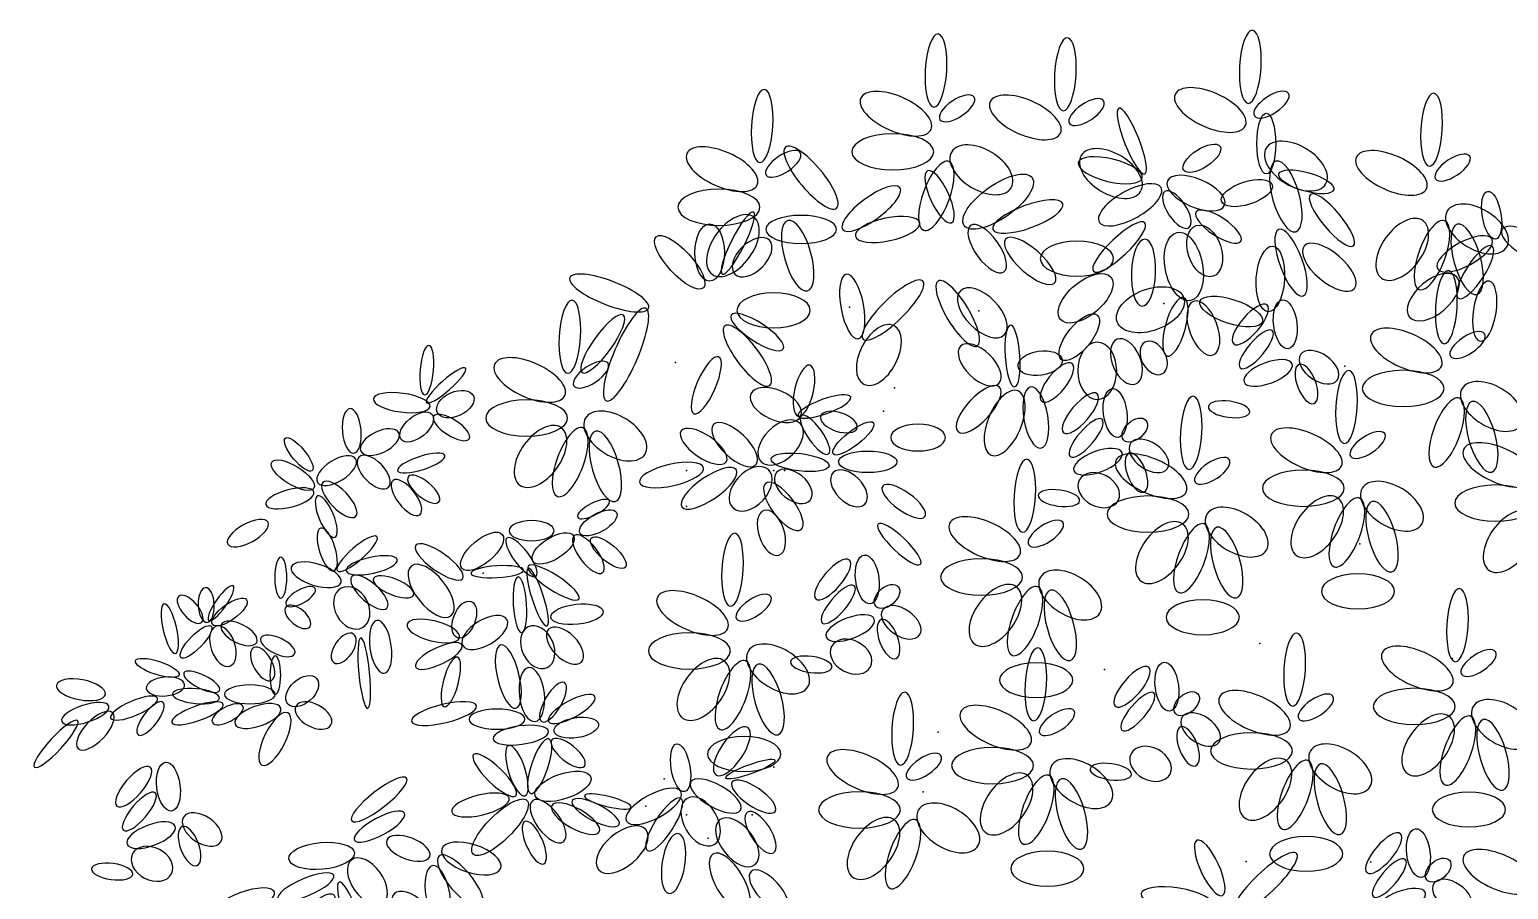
# Model space of a CAD drawing. Header units: inches. Extents: x 131625 to 139700, y 73991 to 80047.
# Drawn here: x 132365 to 133256, y 78899 to 79417 of the extents above; entities that cross this region are included whole.
import ezdxf

# ---------------------------------------------------------------- set-up
doc = ezdxf.new("R2010")
doc.units = ezdxf.units.IN
doc.header["$MEASUREMENT"] = 0
doc.layers.get('0').update_dxf_attribs({"color": 2})
doc.layers.add('BRDR', color=3, linetype='Continuous')
doc.layers.add('CAY', color=94, linetype='Continuous')

# ---------------------------------------------------------------- blocks, each defined once
blk = doc.blocks.new('E5X', base_point=(194.294003, 228.141865))
blk.add_circle((194.984178, 228.141865), 0.690175)
blk = doc.blocks.new('HTREE1')
at = {"layer": 'BRDR'}
for p in [(3.83, 208.68), (-19.86, 208.4), (-10.11, 208.12), (-32.96, 204.22), (17.49, 203.94), (-16.47, 202.31), (-17.28, 200.55), (-32.13, 196.08), (-25.55, 196.08), (-24.74, 196.08), (-32.13, 193.37), (18.6, 190.57), (-47.45, 188.34), (11.08, 183.05), (25.57, 181.93), (-0.63, 181.1), (-13.17, 176.36), (-33.82, 172.85), (-25.55, 173.73), (-14.29, 171.88), (-35.19, 170.79), (-32.13, 170.14), (-27.18, 170.14), (-30.5, 168.38), (10.05, 166.63), (19.44, 166.61)]:
    blk.add_point(p, dxfattribs=at)
for p, xscale, yscale, zscale, rotation in [((-13.5, 223.47), 3.9984377824, -1.17257313984, 3.9984377824, 86.54872900000002), ((-3.75, 223.19), 3.9984377824, -1.17257313984, 3.9984377824, 86.54872900000002), ((10.19, 223.75), 3.9984377824, -1.17257313984, 3.9984377824, 86.54872900000002), ((-13.7, 221.79), 4.20174830208, -1.90542975232, 4.20174830208, 155.997684), ((9.99, 222.07), 4.20174830208, -1.90542975232, 4.20174830208, 155.997684), ((-26.6, 219.29), 3.9984377824, -1.17257313984, 3.9984377824, 86.54872900000002), ((-13.03, 222.52), 2.236413888, -0.9527148761600001, 2.236413888, 33.507502), ((-3.95, 221.51), 4.20174830208, -1.90542975232, 4.20174830208, 155.997684), ((-3.27, 222.24), 2.236413888, -0.9527148761600001, 2.236413888, 33.507502), ((10.66, 222.8), 2.236413888, -0.9527148761600001, 2.236413888, 33.507502), ((23.85, 219.01), 3.9984377824, -1.17257313984, 3.9984377824, 86.54872900000002), ((2.41, 218.43), 3.86289804544, -0.8061439193600001, 3.86289804544, 111.61923), ((11.56, 218.43), 3.32073726912, 1.02600035456, 3.32073726912, 90), ((-26.8, 217.61), 4.20174830208, -1.90542975232, 4.20174830208, 155.997684), ((-20.83, 215.86), 4.33728986752, -1.31914409664, 4.33728986752, 129.870228), ((-13.5, 220.1), 4.47282960448, -1.97871523072, 4.47282960448, 180), ((-12.15, 220.1), 3.79512726272, -2.1985734944, 3.79512726272, 328.832616), ((-2.39, 219.82), 3.79512726272, -2.1985734944, 3.79512726272, 328.832616), ((5.33, 218.72), 2.37195545344, 1.02600035456, 2.37195545344, 32.97681299999999), ((11.55, 220.38), 3.79512726272, -2.1985734944, 3.79512726272, 328.832616), ((23.64, 217.33), 4.20174830208, -1.90542975232, 4.20174830208, 155.997684), ((-26.13, 218.34), 2.236413888, -0.9527148761600001, 2.236413888, 33.507502), ((-12.35, 219.37), 3.9984377824, -1.46571505344, 3.9984377824, 249.7008069999999), ((2.21, 218.13), 3.59181674304, -1.24585861824, 3.59181674304, 166.487566), ((13.78, 214.08), 3.9984377824, -1.46571505344, 3.9984377824, 105.654128), ((24.32, 218.06), 2.236413888, -0.9527148761600001, 2.236413888, 33.507502), ((-12.16, 214.76), 3.11742674944, -1.02600035456, 3.11742674944, 114.814359), ((-11.21, 214.54), 4.5406003872, 1.83214427392, 4.5406003872, 35.103451), ((4.11, 217.91), 3.38850622336, -1.53900053184, 3.38850622336, 336.806115), ((12.51, 218.43), 3.11742674944, 1.02600035456, 3.11742674944, 344.058037), ((-20.36, 214.25), 3.86289804544, -1.24585861824, 3.86289804544, 36.10355999999999), ((3.63, 217.4), 3.86289804544, -1.53900053184, 3.86289804544, 209.080276), ((3.91, 217.11), 2.37195545344, -1.02600035456, 2.37195545344, 303.58076), ((8.18, 216.37), 2.914116229760001, 1.24585861824, 2.914116229760001, 17.875499), ((14.88, 216.89), 3.65958752576, -1.02600035456, 3.65958752576, 309.9870960000001), ((-26.6, 215.92), 4.47282960448, -1.97871523072, 4.47282960448, 180), ((-9.04, 214.25), 4.06620856512, -1.24585861824, 4.06620856512, 20.166447), ((25.2, 215.64), 3.79512726272, -2.1985734944, 3.79512726272, 328.832616), ((28.84, 213.52), 2.64303492736, 1.02600035456, 2.64303492736, 99.423961), ((-27.07, 215.19), 3.86289804544, -2.1985734944, 3.86289804544, 234.106438), ((-29.44, 210.88), 3.79512726272, -0.7328584409600001, 3.79512726272, 63.31704000000001), ((-20.83, 214.25), 3.86289804544, -1.53900053184, 3.86289804544, 180), ((-23.01, 209.62), 3.9984377824, -1.46571505344, 3.9984377824, 105.654128), ((-19.41, 213.74), 3.59181674304, -1.24585861824, 3.59181674304, 11.787806), ((2.41, 214.76), 3.86289804544, -1.02600035456, 3.86289804544, 223.416961), ((6.28, 215.57), 2.914116229760001, -1.02600035456, 2.914116229760001, 326.645658), ((23.37, 214.91), 3.86289804544, -2.1985734944, 3.86289804544, 234.106438), ((25, 214.91), 3.9984377824, -1.46571505344, 3.9984377824, 249.7008069999999), ((-30.86, 209.85), 3.79512726272, 1.31914409664, 3.79512726272, 132.760736), ((-30.39, 210.36), 3.11742674944, 1.61228783872, 3.11742674944, 90), ((-28.49, 210.88), 2.64303492736, -1.53900053184, 2.64303492736, 44.421486), ((-10.73, 214.54), 3.11742674944, -1.31914409664, 3.11742674944, 305.802749), ((-8.09, 213.52), 3.59181674304, -1.31914409664, 3.59181674304, 318.417607), ((4.85, 214.03), 3.79512726272, 2.05200070912, 3.79512726272, 280.936414), ((6.28, 214.54), 2.914116229760001, 1.83214427392, 2.914116229760001, 288.36396), ((12.51, 214.25), 3.86289804544, -1.24585861824, 3.86289804544, 290.123119), ((28.57, 213.52), 3.38850622336, -1.31914409664, 3.38850622336, 208.399808), ((27.44, 209.34), 3.9984377824, -1.46571505344, 3.9984377824, 105.654128), ((29.32, 214.25), 3.11742674944, -1.24585861824, 3.11742674944, 330.568218), ((0.05, 212.05), 3.9984377824, -1.90542975232, 3.9984377824, 180), ((2.41, 213.52), 3.65958752576, -1.31914409664, 3.65958752576, 267.628955), ((12.04, 213), 3.59181674304, 1.53900053184, 3.59181674304, 266.007712), ((14.41, 213), 3.59181674304, -1.61228783872, 3.59181674304, 319.758658), ((28.57, 213), 3.38850622336, -1.02600035456, 3.38850622336, 237.292267), ((-34.99, 208.31), 4.60836934144, -1.31914409664, 4.60836934144, 158.78427), ((-20.09, 210.88), 3.59181674304, -1.24585861824, 3.59181674304, 280.4783160000001), ((-14.32, 210.36), 4.5406003872, -1.24585861824, 4.5406003872, 224.141585), ((-13.17, 210.36), 4.13397934784, -1.24585861824, 4.13397934784, 301.128221), ((-0.16, 210.66), 3.59181674304, 1.83214427392, 3.59181674304, 220.066487), ((25.93, 210.66), 3.38850622336, -1.83214427392, 3.38850622336, 220.192255), ((24.96, 205.64), 3.9984377824, -1.17257313984, 3.9984377824, 86.54872900000002), ((-11.48, 209.63), 3.38850622336, -1.83214427392, 3.38850622336, 314.690509), ((5.33, 209.12), 3.86289804544, 2.2718589728, 3.86289804544, 200.1664470000001), ((6.55, 208.83), 3.59181674304, 1.31914409664, 3.59181674304, 342.026098), ((28.37, 210.36), 3.32073726912, -1.24585861824, 3.32073726912, 261.238343), ((-41.09, 203.41), 3.9984377824, -1.17257313984, 3.9984377824, 86.54872900000002), ((-35.2, 208.31), 5.489382202880001, -1.31914409664, 5.489382202880001, 246.887105), ((-22.81, 208.15), 3.9984377824, -1.90542975232, 3.9984377824, 180), ((5.33, 209.12), 3.32073726912, -1.09928583296, 3.32073726912, 254.281167), ((6.07, 208.83), 3.11742674944, -1.53900053184, 3.11742674944, 290.299193), ((11.63, 208.56), 2.8056837088, -1.01134325888, 2.8056837088, 229.272766), ((13.22, 205.26), 2.68369849408, 1.2751728096, 2.68369849408, 97.09590300000002), ((-36.89, 207.8), 3.86289804544, -1.02600035456, 3.86289804544, 234.274774), ((-29.23, 206.99), 4.06620856512, -1.24585861824, 4.06620856512, 306.8794), ((-28.76, 207.8), 3.38850622336, -1.02600035456, 3.38850622336, 326.858954), ((-16.49, 206.99), 3.59181674304, -2.05200070912, 3.59181674304, 242.51812), ((-1.18, 207.8), 3.11742674944, 1.31914409664, 3.11742674944, 231.022093), ((24.76, 203.95), 4.20174830208, -1.90542975232, 4.20174830208, 155.997684), ((-11.48, 205.45), 2.914116229760001, -1.53900053184, 2.914116229760001, 315.858415), ((-7.41, 202.38), 3.38850622336, -0.8061439193600001, 3.38850622336, 93.77905200000001), ((0.31, 205.97), 2.64303492736, -1.53900053184, 2.64303492736, 292.887673), ((2.41, 205.75), 1.96533441408, -1.31914409664, 1.96533441408, 299.47156), ((9.6, 203.81), 2.68369849408, -0.8794293977600002, 2.68369849408, 49.515784), ((25.44, 204.69), 2.236413888, -0.9527148761600001, 2.236413888, 33.507502), ((-51.87, 201.79), 2.71080571008, -0.7328584409600001, 2.71080571008, 84.96693), ((-41.3, 201.73), 4.20174830208, -1.90542975232, 4.20174830208, 155.997684), ((-3.82, 204.43), 2.43972440768, 1.31914409664, 2.43972440768, 188.781854), ((-1.18, 205.75), 3.11742674944, -2.125288016, 3.11742674944, 270), ((14.15, 204.82), 2.43972440768, -1.45105795776, 2.43972440768, 325.526697), ((-51.73, 201.2), 2.84634544704, -0.5862856556800001, 2.84634544704, 41.418235), ((-40.62, 202.46), 2.236413888, -0.9527148761600001, 2.236413888, 33.507502), ((-29.71, 204.65), 3.38850622336, -1.02600035456, 3.38850622336, 246.433305), ((-23.72, 200.19), 2.84634544704, -1.02600035456, 2.84634544704, 76.982794), ((-3.07, 204.14), 2.64303492736, -1.02600035456, 2.64303492736, 231.022093), ((9.88, 202.76), 2.8056837088, -1.14325894848, 2.8056837088, 20.564845), ((14.03, 204.08), 2.27707745472, -1.01134325888, 2.27707745472, 290.796934), ((-23.52, 200.19), 2.98188701248, -1.61228783872, 2.98188701248, 156.07572), ((-8.56, 202.38), 3.32073726912, -1.31914409664, 3.32073726912, 227.239264), ((17.44, 198.12), 3.9984377824, -1.17257313984, 3.9984377824, 86.54872900000002), ((24.96, 202.27), 4.47282960448, -1.97871523072, 4.47282960448, 180), ((26.32, 202.27), 3.79512726272, -2.1985734944, 3.79512726272, 328.832616), ((-51.46, 200.91), 3.11742674944, -1.02600035456, 3.11742674944, 172.301794), ((-50.92, 200.47), 2.16864493376, 1.31914409664, 2.16864493376, 24.48077), ((-23.72, 200.19), 3.04965596672, -0.8061439193600001, 3.04965596672, 19.822329), ((-7.14, 202.08), 3.79512726272, -1.83214427392, 3.79512726272, 247.112327), ((-6.19, 202.38), 3.38850622336, -1.31914409664, 3.38850622336, 279.467305), ((-1.19, 201.87), 2.8056837088, -1.01134325888, 2.8056837088, 229.272766), ((0.4, 198.58), 2.68369849408, 1.2751728096, 2.68369849408, 97.09590300000002), ((5.73, 196.17), 3.9984377824, -1.17257313984, 3.9984377824, 86.54872900000002), ((26.11, 201.54), 3.9984377824, -1.46571505344, 3.9984377824, 249.7008069999999), ((-57.22, 197.39), 2.43972440768, -1.02600035456, 2.43972440768, 94.805391), ((-53.63, 198.42), 2.16864493376, 1.17257313984, 2.16864493376, 39.043452), ((-51.19, 200.18), 2.30418467072, -0.8794293977600002, 2.30418467072, 327.5391450000001), ((-41.09, 200.04), 4.47282960448, -1.97871523072, 4.47282960448, 180), ((-39.74, 200.04), 3.79512726272, -2.1985734944, 3.79512726272, 328.832616), ((-22.03, 200.19), 2.10087415104, -1.02600035456, 2.10087415104, 341.71521), ((7.2, 200.91), 2.27707745472, -0.8794293977600002, 2.27707745472, 352.301794), ((28.55, 195.97), 3.9984377824, -1.46571505344, 3.9984377824, 105.654128), ((-56.68, 197.54), 2.30418467072, -1.17257313984, 2.30418467072, 25.669711), ((-41.57, 199.31), 3.86289804544, -2.1985734944, 3.86289804544, 234.106438), ((-39.94, 199.31), 3.9984377824, -1.46571505344, 3.9984377824, 249.7008069999999), ((-29.14, 196.74), 2.98188701248, -1.24585861824, 2.98188701248, 145.59359), ((-26.91, 196.52), 3.18519753216, -1.39242957504, 3.18519753216, 136.583039), ((-26.5, 196.74), 2.98188701248, -1.83214427392, 2.98188701248, 44.748858), ((-21.42, 197.33), 2.57526597312, -0.8061439193600001, 2.57526597312, 125.335338), ((-21.08, 197.33), 2.778576492800001, 0.8061439193600001, 2.778576492800001, 37.825072), ((-3.22, 197.13), 2.68369849408, -0.8794293977600002, 2.68369849408, 49.515784), ((0.8, 198.4), 1.62648415744, 1.01134325888, 1.62648415744, 41.017122), ((17.23, 196.43), 4.20174830208, -1.90542975232, 4.20174830208, 155.997684), ((-60.34, 196.07), 2.30418467072, 0.7328584409600001, 2.30418467072, 129.54509), ((-37.5, 193.74), 3.9984377824, -1.46571505344, 3.9984377824, 105.654128), ((1.33, 198.14), 2.43972440768, -1.45105795776, 2.43972440768, 325.526697), ((17.91, 197.16), 2.236413888, -0.9527148761600001, 2.236413888, 33.507502), ((31.73, 195.32), 4.20174830208, -1.90542975232, 4.20174830208, 155.997684), ((-60.21, 194.75), 2.71080571008, 1.02600035456, 2.71080571008, 148.286605), ((-59.93, 195.19), 2.43972440768, -1.17257313984, 2.43972440768, 31.713395), ((-56.82, 197.1), 2.30418467072, -1.17257313984, 2.30418467072, 314.495246), ((-53.9, 196.07), 2.71080571008, -0.7328584409600001, 2.71080571008, 17.973902), ((-25.76, 196.96), 3.18519753216, 0.9527148761600001, 3.18519753216, 353.27194), ((-2.94, 196.07), 2.8056837088, -1.14325894848, 2.8056837088, 20.564845), ((5.53, 194.48), 4.20174830208, -1.90542975232, 4.20174830208, 155.997684), ((1.21, 197.39), 2.27707745472, -1.01134325888, 2.27707745472, 290.796934), ((6.2, 195.21), 2.236413888, -0.9527148761600001, 2.236413888, 33.507502), ((-30.84, 196.3), 3.59181674304, -1.17257313984, 3.59181674304, 192.8253900000001), ((-28.4, 196.15), 3.59181674304, -1.24585861824, 3.59181674304, 214.534021), ((-25.96, 196.15), 2.84634544704, -1.83214427392, 2.84634544704, 227.239264), ((-25.35, 195.93), 2.37195545344, -1.46571505344, 2.37195545344, 320.729389), ((-21.08, 195.93), 2.43972440768, -1.46571505344, 2.43972440768, 315.051507), ((-6.81, 191.43), 3.9984377824, -1.17257313984, 3.9984377824, 86.54872900000002), ((-2.53, 195.37), 2.399062669440001, -1.75885879552, 2.399062669440001, 332.3791000000001), ((-60.21, 194.46), 2.71080571008, -0.9527148761600001, 2.71080571008, 194.629186), ((-59.53, 195.19), 2.57526597312, -1.02600035456, 2.57526597312, 313.882327), ((-54.24, 195.34), 2.37195545344, -1.02600035456, 2.37195545344, 307.839345), ((-53.09, 195.63), 2.16864493376, -0.8794293977600002, 2.16864493376, 320.339108), ((-26.16, 195.13), 3.18519753216, -1.24585861824, 3.18519753216, 307.11129), ((-17.35, 194.91), 2.84634544704, -1.02600035456, 2.84634544704, 324.211228), ((17.44, 194.75), 4.47282960448, -1.97871523072, 4.47282960448, 180), ((18.79, 194.75), 3.79512726272, -2.1985734944, 3.79512726272, 328.832616), ((-59.93, 194.17), 2.43972440768, -0.8061439193600001, 2.43972440768, 292.666568), ((-40.33, 192.56), 1.9483917184, -0.6412497644800002, 1.9483917184, 27.432288), ((-5.62, 194.22), 2.27707745472, -0.8794293977600002, 2.27707745472, 352.301794), ((5.73, 192.8), 4.47282960448, -1.97871523072, 4.47282960448, 180), ((7.09, 192.8), 3.79512726272, -2.1985734944, 3.79512726272, 328.832616), ((16.96, 194.01), 3.86289804544, -2.1985734944, 3.86289804544, 234.106438), ((18.59, 194.01), 3.9984377824, -1.46571505344, 3.9984377824, 249.7008069999999), ((21.03, 188.44), 3.9984377824, -1.46571505344, 3.9984377824, 105.654128), ((31.93, 193.63), 4.47282960448, -1.97871523072, 4.47282960448, 180), ((-63.66, 192.19), 2.5074951904, -1.02600035456, 2.5074951904, 208.399808), ((-40.16, 191.37), 2.28724197504, 1.00767898496, 2.28724197504, 29.219955), ((-26.3, 193.08), 2.57526597312, -1.39242957504, 2.57526597312, 288.586165), ((-7.01, 189.74), 4.20174830208, -1.90542975232, 4.20174830208, 155.997684), ((5.26, 192.06), 3.86289804544, -2.1985734944, 3.86289804544, 234.106438), ((31.46, 192.9), 3.86289804544, -2.1985734944, 3.86289804544, 234.106438), ((-58.71, 188.53), 2.43972440768, -0.8794293977600002, 2.43972440768, 107.131706), ((-49.06, 188.71), 2.8802308384, 1.28250135744, 2.8802308384, 40.066487), ((-42.11, 191.55), 2.45666710336, -1.09928583296, 2.45666710336, 180), ((-43.72, 189.26), 2.62609223168, 1.19089450944, 2.62609223168, 31.907092), ((-17.69, 192.05), 3.18519753216, -0.8061439193600001, 3.18519753216, 316.420027), ((-6.34, 190.48), 2.236413888, -0.9527148761600001, 2.236413888, 33.507502), ((6.88, 192.06), 3.9984377824, -1.46571505344, 3.9984377824, 249.7008069999999), ((9.32, 186.49), 3.9984377824, -1.46571505344, 3.9984377824, 105.654128), ((-58.44, 188.53), 2.84634544704, -0.7328584409600001, 2.84634544704, 40.863406), ((-52.53, 190.45), 3.13436944512, -1.00767898496, 3.13436944512, 324.682614), ((-45.67, 191), 2.62609223168, -0.8244652889600002, 2.62609223168, 307.376718), ((-40.59, 191.18), 2.54138058176, -1.00767898496, 2.54138058176, 307.376718), ((-39.31, 191), 2.45666710336, 0.9160721369600002, 2.45666710336, 319.511725), ((-28.83, 185.86), 3.9984377824, -1.17257313984, 3.9984377824, 86.54872900000002), ((-62.71, 186.47), 2.236413888, -0.6595711340800001, 2.236413888, 90), ((-58.17, 187.65), 2.84634544704, -1.17257313984, 2.84634544704, 162.830535), ((-57.77, 188.53), 2.84634544704, -0.8794293977600002, 2.84634544704, 12.203821), ((-52.87, 188.89), 3.47321970176, -1.64893057792, 3.47321970176, 308.530387), ((-19.86, 189.34), 2.8056837088, -1.01134325888, 2.8056837088, 229.272766), ((-18.28, 186.04), 2.68369849408, 1.2751728096, 2.68369849408, 97.09590300000002), ((-57.36, 188.09), 2.57526597312, -1.02600035456, 2.57526597312, 318.313202), ((-55.73, 187.94), 2.37195545344, -0.8794293977600002, 2.37195545344, 337.746919), ((-48.38, 188.34), 2.8802308384, -0.6412497644800002, 2.8802308384, 3.43803), ((-44.06, 188.71), 3.30379457344, -0.6412497644800002, 3.30379457344, 288.075551), ((-44.06, 188.89), 3.30379457344, -0.8244652889600002, 3.30379457344, 327.023187), ((-6.81, 188.06), 4.47282960448, -1.97871523072, 4.47282960448, 180), ((-5.46, 188.06), 3.79512726272, -2.1985734944, 3.79512726272, 328.832616), ((-68.27, 184.64), 1.89756363136, -0.8794293977600002, 1.89756363136, 92.462835), ((-68.13, 184.79), 2.30418467072, -0.5862856556800001, 2.30418467072, 54.83291799999999), ((-62.31, 185.96), 1.82979467712, -0.7328584409600001, 1.82979467712, 29.528993), ((-58.17, 187.21), 2.43972440768, -1.83214427392, 2.43972440768, 298.803942), ((-44.82, 188.07), 3.04965596672, -0.7328584409600001, 3.04965596672, 273.6490990000001), ((-29.03, 184.17), 4.20174830208, -1.90542975232, 4.20174830208, 155.997684), ((-21.9, 184.59), 2.68369849408, -0.8794293977600002, 2.68369849408, 49.515784), ((-17.87, 185.86), 1.62648415744, 1.01134325888, 1.62648415744, 41.017122), ((-7.29, 187.33), 3.86289804544, -2.1985734944, 3.86289804544, 234.106438), ((-5.66, 187.33), 3.9984377824, -1.46571505344, 3.9984377824, 249.7008069999999), ((-3.22, 181.76), 3.9984377824, -1.46571505344, 3.9984377824, 105.654128), ((21.23, 186.98), 3.9984377824, -1.90542975232, 3.9984377824, 180), ((25.8, 181.68), 3.9984377824, -1.17257313984, 3.9984377824, 86.54872900000002), ((-70.64, 182.3), 2.778576492800001, -0.7328584409600001, 2.778576492800001, 103.017206), ((-68.68, 184.64), 1.89756363136, -0.8794293977600002, 1.89756363136, 131.132784), ((-67.86, 184.49), 2.30418467072, 0.8794293977600002, 2.30418467072, 35.78877199999999), ((-62.31, 185.81), 1.69425311168, -0.8794293977600002, 1.69425311168, 319.758658), ((-49.4, 183.49), 2.11781684672, 1.19089450944, 2.11781684672, 69.154443), ((-42.36, 185.04), 2.8802308384, 1.09928583296, 2.8802308384, 6.171908999999999), ((-28.36, 184.9), 2.236413888, -0.9527148761600001, 2.236413888, 33.507502), ((-17.34, 185.6), 2.43972440768, -1.45105795776, 2.43972440768, 325.526697), ((9.53, 185.03), 3.9984377824, -1.90542975232, 3.9984377824, 180), ((-67.19, 184.49), 2.16864493376, -1.02600035456, 2.16864493376, 333.028996), ((-49.23, 183.49), 2.9649443168, -1.09928583296, 2.9649443168, 165.72436), ((-45.67, 184.86), 2.79551918848, -1.37410820544, 2.79551918848, 210.534128), ((-21.61, 183.53), 2.8056837088, -1.14325894848, 2.8056837088, 20.564845), ((-17.46, 184.85), 2.27707745472, -1.01134325888, 2.27707745472, 290.796934), ((-70.24, 182), 2.37195545344, 0.7328584409600001, 2.37195545344, 45.84369), ((-67.59, 184.35), 2.30418467072, -1.31914409664, 2.30418467072, 289.125358), ((-64.2, 183.47), 2.03310336832, -0.8794293977600002, 2.03310336832, 334.680843), ((-57.22, 183.76), 1.89756363136, -1.02600035456, 1.89756363136, 235.256621), ((-55.46, 184.79), 2.914116229760001, -1.17257313984, 2.914116229760001, 277.897147), ((-44.06, 184.31), 2.45666710336, -1.74053742592, 2.45666710336, 294.814359), ((-42.53, 184.13), 2.54138058176, -1.37410820544, 2.54138058176, 314.88149), ((-21.2, 182.83), 2.399062669440001, -1.75885879552, 2.399062669440001, 332.3791000000001), ((13.53, 178.33), 3.9984377824, -1.17257313984, 3.9984377824, 86.54872900000002), ((-64.75, 182.74), 2.03310336832, -1.02600035456, 2.03310336832, 299.02339), ((-56.68, 183.47), 3.86289804544, -0.5862856556800001, 3.86289804544, 275.559704), ((-49.06, 182.94), 2.79551918848, -0.9160721369600002, 2.79551918848, 205.445592), ((-44.99, 178.17), 3.55793318016, -1.19089450944, 3.55793318016, 103.422145), ((-28.83, 182.49), 4.47282960448, -1.97871523072, 4.47282960448, 180), ((-27.47, 182.49), 3.79512726272, -2.1985734944, 3.79512726272, 328.832616), ((-5.98, 177.22), 3.9984377824, -1.17257313984, 3.9984377824, 86.54872900000002), ((25.59, 179.99), 4.20174830208, -1.90542975232, 4.20174830208, 155.997684), ((26.27, 180.73), 2.236413888, -0.9527148761600001, 2.236413888, 33.507502), ((-70.37, 180.68), 2.5074951904, 0.7328584409600001, 2.5074951904, 162.026098), ((-63.12, 179.22), 2.10087415104, -0.5862856556800001, 2.10087415104, 90), ((-49.4, 182.02), 2.79551918848, -0.8244652889600002, 2.79551918848, 255.2000279999999), ((-29.3, 181.75), 3.86289804544, -2.1985734944, 3.86289804544, 234.106438), ((-27.68, 181.75), 3.9984377824, -1.46571505344, 3.9984377824, 249.7008069999999), ((-25.24, 176.18), 3.9984377824, -1.46571505344, 3.9984377824, 105.654128), ((-24.29, 181.68), 2.27707745472, -0.8794293977600002, 2.27707745472, 352.301794), ((2.71, 181.26), 2.8056837088, -1.01134325888, 2.8056837088, 229.272766), ((4.3, 177.96), 2.68369849408, 1.2751728096, 2.68369849408, 97.09590300000002), ((-75.93, 179.22), 2.71080571008, -1.09928583296, 2.71080571008, 169.348945), ((-69.96, 179.95), 2.10087415104, -1.02600035456, 2.10087415104, 185.614589), ((-67.32, 179.51), 2.16864493376, -0.7328584409600001, 2.16864493376, 153.824052), ((-62.17, 178.49), 2.10087415104, 1.31914409664, 2.10087415104, 41.82667300000001), ((-43.55, 177.17), 2.9649443168, -1.37410820544, 2.9649443168, 96.59368499999998), ((-3.02, 180.29), 3.9984377824, -1.90542975232, 3.9984377824, 180), ((-72, 178.93), 2.778576492800001, -0.8061439193600001, 2.778576492800001, 203.017277), ((-67.32, 178.93), 2.57526597312, -0.8061439193600001, 2.57526597312, 174.850665), ((-63.12, 179.22), 2.778576492800001, -1.02600035456, 2.778576492800001, 180), ((-43.04, 177.17), 2.45666710336, -0.9160721369600002, 2.45666710336, 59.79021800000001), ((-42.53, 177.17), 2.8802308384, -0.9160721369600002, 2.8802308384, 28.399808), ((-16.01, 173.88), 3.9984377824, -1.17257313984, 3.9984377824, 86.54872900000002), ((0.68, 176.51), 2.68369849408, -0.8794293977600002, 2.68369849408, 49.515784), ((4.71, 177.78), 1.62648415744, 1.01134325888, 1.62648415744, 41.017122), ((13.33, 176.65), 4.20174830208, -1.90542975232, 4.20174830208, 155.997684), ((14.01, 177.38), 2.236413888, -0.9527148761600001, 2.236413888, 33.507502), ((25.8, 178.31), 4.47282960448, -1.97871523072, 4.47282960448, 180), ((27.15, 178.31), 3.79512726272, -2.1985734944, 3.79512726272, 328.832616), ((-75.66, 178.34), 2.71080571008, -0.9527148761600001, 2.71080571008, 197.973902), ((-75.39, 177.83), 2.71080571008, -1.17257313984, 2.71080571008, 226.16005), ((-71.59, 178.63), 2.236413888, -0.8061439193600001, 2.236413888, 232.708951), ((-67.05, 178.49), 2.98188701248, -0.8061439193600001, 2.98188701248, 199.822329), ((-65.56, 178.34), 1.89756363136, -0.8061439193600001, 1.89756363136, 208.399808), ((-62.71, 178.19), 2.64303492736, -1.09928583296, 2.64303492736, 199.282931), ((-61.56, 178.34), 2.16864493376, -1.24585861824, 2.16864493376, 331.600192), ((-47.96, 178.36), 3.64264483008, -1.00767898496, 3.64264483008, 193.512434), ((-6.18, 175.53), 4.20174830208, -1.90542975232, 4.20174830208, 155.997684), ((-5.5, 176.27), 2.236413888, -0.9527148761600001, 2.236413888, 33.507502), ((5.23, 177.52), 2.43972440768, -1.45105795776, 2.43972440768, 325.526697), ((25.32, 177.57), 3.86289804544, -2.1985734944, 3.86289804544, 234.106438), ((-78.03, 177.24), 3.45627700608, -0.7328584409600001, 3.45627700608, 227.239264), ((-62.17, 177.83), 3.18519753216, -1.17257313984, 3.18519753216, 243.529639), ((-44.31, 177.35), 3.04965596672, -1.09928583296, 3.04965596672, 180), ((-42.11, 176.43), 2.45666710336, 1.09928583296, 2.45666710336, 9.445631), ((26.95, 177.57), 3.9984377824, -1.46571505344, 3.9984377824, 249.7008069999999), ((29.39, 172), 3.9984377824, -1.46571505344, 3.9984377824, 105.654128), ((-42.53, 176.43), 3.04965596672, -1.00767898496, 3.04965596672, 187.698206), ((-42.28, 175.79), 2.28724197504, -0.9160721369600002, 2.28724197504, 321.304308), ((-29.91, 173.14), 3.11742674944, -1.24585861824, 3.11742674944, 56.192236), ((5.11, 176.77), 2.27707745472, -1.01134325888, 2.27707745472, 290.796934), ((13.53, 174.96), 4.47282960448, -1.97871523072, 4.47282960448, 180), ((14.89, 174.96), 3.79512726272, -2.1985734944, 3.79512726272, 328.832616), ((-44.99, 171.58), 3.21908109504, -0.9160721369600002, 3.21908109504, 135.776714), ((-44.31, 171.58), 2.8802308384, -0.9160721369600002, 2.8802308384, 107.830284), ((-43.89, 171.76), 3.13436944512, -0.9160721369600002, 3.13436944512, 71.41383499999999), ((-32.28, 171.89), 2.64303492736, 1.02600035456, 2.64303492736, 99.423961), ((-25.03, 174.72), 3.9984377824, -1.90542975232, 3.9984377824, 180), ((-16.21, 172.19), 4.20174830208, -1.90542975232, 4.20174830208, 155.997684), ((-15.53, 172.92), 2.236413888, -0.9527148761600001, 2.236413888, 33.507502), ((-5.98, 173.85), 4.47282960448, -1.97871523072, 4.47282960448, 180), ((-4.62, 173.85), 3.79512726272, -2.1985734944, 3.79512726272, 328.832616), ((1.37, 174.75), 2.399062669440001, -1.75885879552, 2.399062669440001, 332.3791000000001), ((13.06, 174.23), 3.86289804544, -2.1985734944, 3.86289804544, 234.106438), ((-72.54, 173.73), 2.8056837088, -1.01134325888, 2.8056837088, 229.272766), ((-70.95, 170.43), 2.68369849408, 1.2751728096, 2.68369849408, 97.09590300000002), ((-43.55, 171.58), 3.21908109504, 1.37410820544, 3.21908109504, 18.506173), ((-29.17, 172.92), 2.84634544704, 0.51300017728, 2.84634544704, 19.822329), ((-6.45, 173.12), 3.86289804544, -2.1985734944, 3.86289804544, 234.106438), ((-1.72, 173.6), 2.27707745472, -0.8794293977600002, 2.27707745472, 352.301794), ((14.69, 174.23), 3.9984377824, -1.46571505344, 3.9984377824, 249.7008069999999), ((17.13, 168.66), 3.9984377824, -1.46571505344, 3.9984377824, 105.654128), ((-57.36, 169.69), 3.79512726272, -0.9527148761600001, 3.79512726272, 37.989906), ((-31.81, 172.62), 3.11742674944, -1.24585861824, 3.11742674944, 330.568218), ((-28.69, 172.62), 2.84634544704, -1.02600035456, 2.84634544704, 325.622291), ((-4.82, 173.12), 3.9984377824, -1.46571505344, 3.9984377824, 249.7008069999999), ((-2.38, 167.55), 3.9984377824, -1.46571505344, 3.9984377824, 105.654128), ((-74.57, 168.98), 2.68369849408, -0.8794293977600002, 2.68369849408, 49.515784), ((-45.5, 171.4), 3.21908109504, -1.09928583296, 3.21908109504, 193.512434), ((-48.21, 167.18), 4.15092204352, 1.37410820544, 4.15092204352, 44.948493), ((-43.72, 171.21), 2.79551918848, -1.28250135744, 2.79551918848, 306.713974), ((-40.75, 171.21), 2.8802308384, -0.9160721369600002, 2.8802308384, 333.028996), ((-39.82, 171.58), 2.62609223168, -0.5496429164800001, 2.62609223168, 346.1162380000001), ((-32.55, 171.89), 3.38850622336, -1.31914409664, 3.38850622336, 208.399808), ((-32.55, 171.38), 3.38850622336, -1.02600035456, 3.38850622336, 237.292267), ((-32.08, 171.38), 2.914116229760001, -1.83214427392, 2.914116229760001, 300.241631), ((-16.01, 170.51), 4.47282960448, -1.97871523072, 4.47282960448, 180), ((-14.65, 170.51), 3.79512726272, -2.1985734944, 3.79512726272, 328.832616), ((29.59, 170.54), 3.9984377824, -1.90542975232, 3.9984377824, 180), ((-70.02, 169.99), 2.43972440768, -1.45105795776, 2.43972440768, 325.526697), ((-57.16, 168.23), 3.11742674944, -0.9527148761600001, 3.11742674944, 28.399808), ((-42.28, 170.85), 2.9649443168, -1.09928583296, 2.9649443168, 330.878769), ((-29.64, 169.76), 3.11742674944, -1.75885879552, 3.11742674944, 308.401491), ((-27.54, 170.35), 2.64303492736, -1.09928583296, 2.64303492736, 302.753016), ((-16.48, 169.77), 3.86289804544, -2.1985734944, 3.86289804544, 234.106438), ((-74.29, 167.93), 2.8056837088, -1.14325894848, 2.8056837088, 20.564845), ((-70.14, 169.25), 2.27707745472, -1.01134325888, 2.27707745472, 290.796934), ((-44.31, 169.65), 2.54138058176, -0.9160721369600002, 2.54138058176, 293.858178), ((-35.2, 169.03), 3.38850622336, -1.83214427392, 3.38850622336, 220.192255), ((-14.86, 169.77), 3.9984377824, -1.46571505344, 3.9984377824, 249.7008069999999), ((-73.88, 167.22), 2.399062669440001, -1.75885879552, 2.399062669440001, 332.3791000000001), ((-54.72, 168.23), 2.5074951904, -1.17257313984, 2.5074951904, 339.1958680000001), ((-50.58, 167.57), 3.38850622336, -1.53900053184, 3.38850622336, 342.124501), ((-32.76, 168.74), 3.32073726912, -1.24585861824, 3.32073726912, 261.238343), ((8.26, 164.06), 3.32073726912, -1.02600035456, 3.32073726912, 114.814359), ((17.33, 167.2), 3.9984377824, -1.90542975232, 3.9984377824, 180), ((21.67, 168.72), 2.8056837088, -1.01134325888, 2.8056837088, 229.272766), ((23.25, 165.42), 2.68369849408, 1.2751728096, 2.68369849408, 97.09590300000002), ((-57.16, 167.27), 3.59181674304, 1.46571505344, 3.59181674304, 185.149335), ((-57.36, 166.76), 2.914116229760001, -1.68557331712, 2.914116229760001, 305.893562), ((-50.78, 167.05), 3.59181674304, -1.24585861824, 3.59181674304, 310.175274), ((-30.12, 167.2), 3.59181674304, -1.53900053184, 3.59181674304, 300.329272), ((-2.18, 166.08), 3.9984377824, -1.90542975232, 3.9984377824, 180), ((9.14, 162.81), 4.67614012416, -1.17257313984, 4.67614012416, 43.23877299999999), ((19.63, 163.97), 2.68369849408, -0.8794293977600002, 2.68369849408, 49.515784), ((23.66, 165.24), 1.62648415744, 1.01134325888, 1.62648415744, 41.017122), ((31.73, 164.67), 4.20174830208, -1.90542975232, 4.20174830208, 155.997684), ((-76.97, 166.08), 2.27707745472, -0.8794293977600002, 2.27707745472, 352.301794), ((-58.71, 165.59), 3.32073726912, -0.9527148761600001, 3.32073726912, 203.074056), ((-51.26, 166.32), 3.32073726912, -1.31914409664, 3.32073726912, 279.897272), ((-27.27, 165.88), 2.84634544704, -1.24585861824, 2.84634544704, 312.760736), ((-63.19, 164.34), 3.59181674304, -1.17257313984, 3.59181674304, 199.822329), ((-58.31, 165.07), 3.38850622336, -0.7328584409600001, 3.38850622336, 289.779618), ((-54.17, 164.19), 2.914116229760001, -1.53900053184, 2.914116229760001, 315.858415), ((7.58, 163.32), 3.9984377824, -1.24585861824, 3.9984377824, 170.786409), ((19.92, 162.91), 2.8056837088, -1.14325894848, 2.8056837088, 20.564845), ((24.19, 164.98), 2.43972440768, -1.45105795776, 2.43972440768, 325.526697), ((-58.71, 164.12), 3.59181674304, 1.17257313984, 3.59181674304, 227.239264)]:
    blk.add_blockref('E5X', p, dxfattribs=dict(at, xscale=xscale, yscale=yscale, zscale=zscale, rotation=rotation))
for p, xscale, yscale, zscale in [((-16.74, 198.57), 2.98188701248, -1.46571505344, 2.98188701248), ((-20.67, 196.74), 3.18519753216, 1.17257313984, 3.18519753216)]:
    blk.add_blockref('E5X', p, dxfattribs=dict(at, xscale=xscale, yscale=yscale, zscale=zscale))

msp = doc.modelspace()

# ---------------------------------------------------------------- block references
at = {"layer": 'CAY', "xscale": 8, "yscale": 8, "zscale": 8}
msp.add_blockref('HTREE1', (133017.89, 77582.33), dxfattribs=at)

doc.saveas('drawing.dxf')
